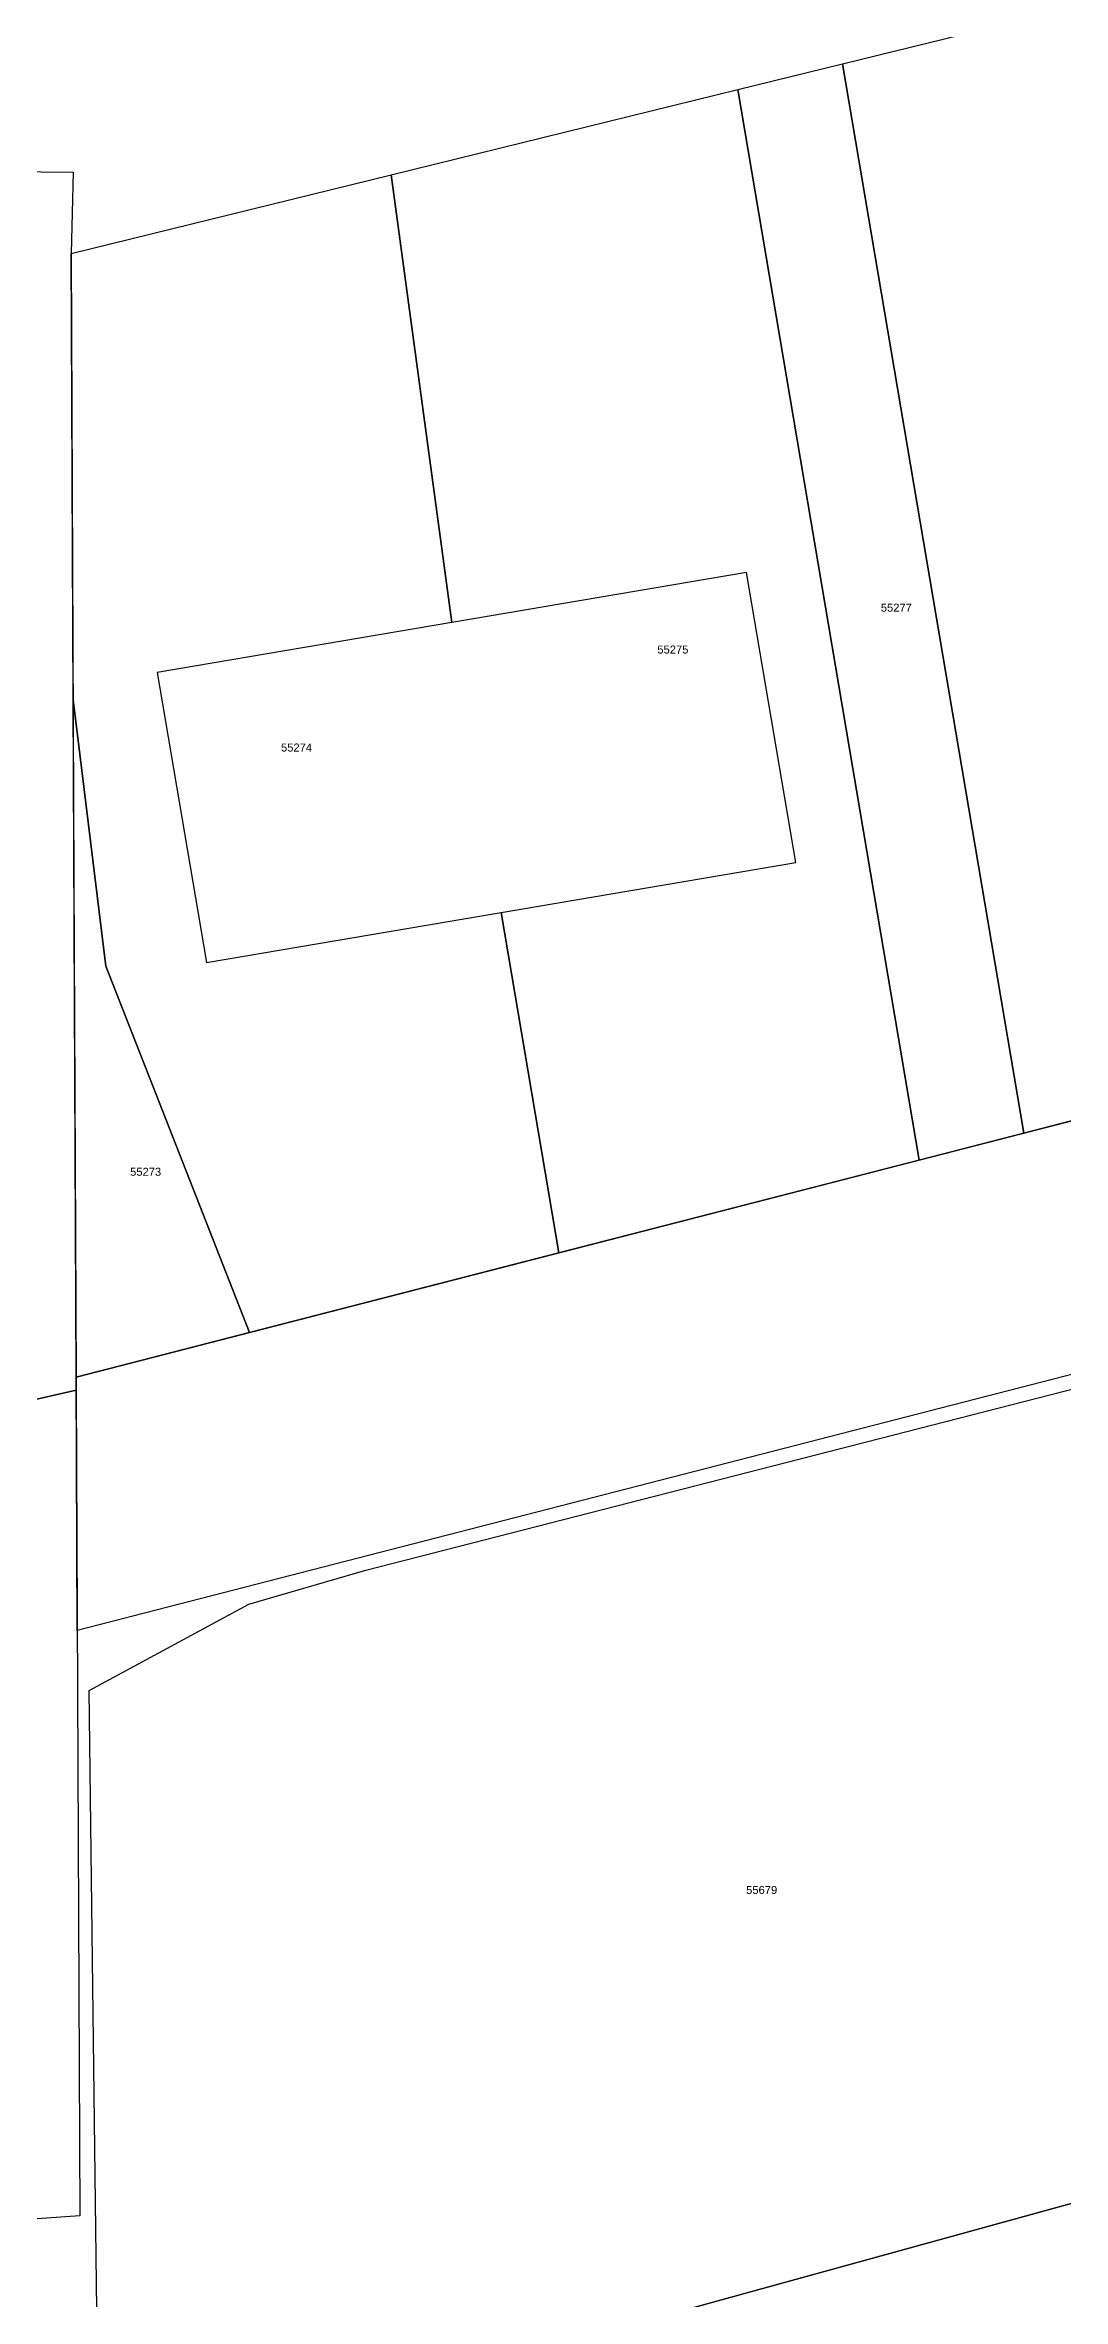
# Model space of a CAD drawing. Header units: inches. Extents: x 386283 to 388912, y 683236 to 683929.
# Drawn here: x 388126.9 to 388152.4, y 683713.3 to 683769.6 of the extents above; entities that cross this region are included whole.
import ezdxf

# ---------------------------------------------------------------- set-up
doc = ezdxf.new("R2010")
doc.units = ezdxf.units.IN
doc.header["$MEASUREMENT"] = 0
doc.layers.add('IMOBILE_ACTIVE', color=7, linetype='Continuous', true_color=0xf73413)
doc.layers.add('LABEL', color=7, linetype='Continuous', true_color=0xf73413)
doc.styles.get("Standard").update_dxf_attribs({"font": 'arial.ttf'})
picture_1 = doc.add_image_def('image1.ecw', size_in_pixel=(23609, 17798))

msp = doc.modelspace()

# ---------------------------------------------------------------- linework, layer by layer
at = {"layer": 'IMOBILE_ACTIVE', "lineweight": 30}
for points in [[(388287.634, 683772.44), (388265.668, 683766.313), (388235.319, 683758.044), (388204.057, 683749.604), (388127.745, 683729.971), (388127.717, 683736.302), (388202.492, 683755.54), (388233.713, 683763.966), (388264.837, 683772.454), (388288.364, 683779.016)], [(388146.882, 683769.12), (388168.542, 683774.438), (388173.032, 683747.96), (388171.222, 683747.495), (388168.848, 683762.174), (388153.077, 683759.569), (388155.533, 683743.459), (388151.412, 683742.398)], [(388144.261, 683768.477), (388146.882, 683769.12), (388151.412, 683742.398), (388148.797, 683741.725)], [(388144.261, 683768.477), (388148.797, 683741.725), (388139.784, 683739.407), (388138.342, 683747.914), (388145.712, 683749.163), (388144.483, 683756.41), (388137.113, 683755.161), (388135.591, 683766.348)], [(388127.591, 683764.384), (388127.661, 683748.745), (388127.717, 683736.302), (388127.717, 683735.971), (388124.577, 683735.259), (388118.225, 683734.697), (388106.682, 683733.676), (388106.795, 683750.19), (388121.988, 683750.098), (388121.962, 683766.47), (388127.643, 683766.415)], [(388135.591, 683766.348), (388137.113, 683755.161), (388129.743, 683753.911), (388130.972, 683746.665), (388138.342, 683747.914), (388139.784, 683739.407), (388132.053, 683737.418), (388128.461, 683746.572), (388127.641, 683753.226), (388127.591, 683764.384)], [(388127.641, 683753.226), (388128.461, 683746.572), (388132.053, 683737.418), (388127.717, 683736.302)], [(388134.962, 683731.476), (388158.34, 683737.461), (388163.187, 683718.602), (388161.155, 683718.001), (388128.28, 683708.95), (388128.041, 683728.465), (388132.034, 683730.629)], [(388127.809, 683715.342), (388119.837, 683714.781), (388121.772, 683718.141), (388121.793, 683720.921), (388121.736, 683732.196), (388123.114, 683734.163), (388124.577, 683735.259), (388127.717, 683735.971)], [(388165.134, 683695.125), (388128.758, 683694.218), (388128.666, 683709.056), (388161.155, 683718.001), (388163.187, 683718.602), (388164.54, 683718.976)]]:
    msp.add_lwpolyline(points, close=True, dxfattribs=at)

# ---------------------------------------------------------------- texts
at = {"layer": 'LABEL', "lineweight": 30}
for s, p in [('55277', (388147.838, 683755.43)), ('55275', (388142.25, 683754.383)), ('55274', (388132.839, 683751.934)), ('55273', (388129.066, 683741.332)), ('55679', (388144.47, 683723.383))]:
    msp.add_text(s, height=0.2, dxfattribs=at).set_placement(p)

# ---------------------------------------------------------------- pictures from other files: only their frames are drawn
image = msp.add_image(picture_1, insert=(379388.552, 676777.161), size_in_units=(11804.5, 8899))
image.set_boundary_path([(17329.3292, 3754.9105), (18178.334, 4305.3133)])

doc.saveas('drawing.dxf')
